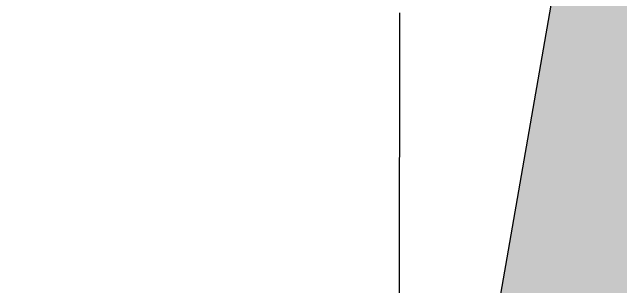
# Model space of a CAD drawing. Header units: metres. Extents: x -1147 to -802, y 5 to 567.
# Drawn here: x -1036.702 to -1035.613, y 541.69 to 542.181 of the extents above; entities that cross this region are included whole.
import ezdxf

# ---------------------------------------------------------------- set-up
doc = ezdxf.new("R2010")
doc.units = ezdxf.units.M
for name, color, linetype, lineweight in [('A-FLOR', 7, 'Continuous', 50), ('A-FLOR-PATT', 7, 'Continuous', 40), ('A-GENM', 7, 'Continuous', 35)]:
    doc.layers.add(name, color=color, linetype=linetype, lineweight=lineweight)

# ---------------------------------------------------------------- blocks, each defined once
blk = doc.blocks.new('T2DPAA-T2D-C3S-RS-M3D-100334_rvt-1-DRG-2873010 - GENERAL ARRANGEMENT PLAN')
at = {"layer": 'A-GENM', "color": 254, "lineweight": 25, "true_color": 0xd1d1d1}
blk.add_line((-1136.4398, 542.1802), (-1136.4412, 541.2786), dxfattribs=at)

msp = doc.modelspace()

# ---------------------------------------------------------------- hatches: boundary and pattern name
at = {"layer": 'A-FLOR-PATT', "lineweight": 5, "true_color": 0xe1e1e1}
h = msp.add_hatch(color=254, dxfattribs=at)
h.paths.add_polyline_path([(-1035.8902, 507.8193), (-1035.6455, 509.2239), (-1035.6445, 509.3654), (-1039.9306, 509.373), (-1035.9058, 507.8253)])
h.paths.add_polyline_path([(-1035.5601, 521.0303), (-1035.3928, 544.1752), (-1039.424, 521.0371), (-1035.6563, 521.0304)])

# ---------------------------------------------------------------- linework, layer by layer
at = {"layer": 'A-FLOR', "color": 252, "lineweight": 25, "true_color": 0x888888}
msp.add_line((-1041.3603, 509.9228), (-1035.3928, 544.1752), dxfattribs=at)

# ---------------------------------------------------------------- block references
at = {"lineweight": 5}
msp.add_blockref('T2DPAA-T2D-C3S-RS-M3D-100334_rvt-1-DRG-2873010 - GENERAL ARRANGEMENT PLAN', (100.4304, 0), dxfattribs=at)

doc.saveas('drawing.dxf')
